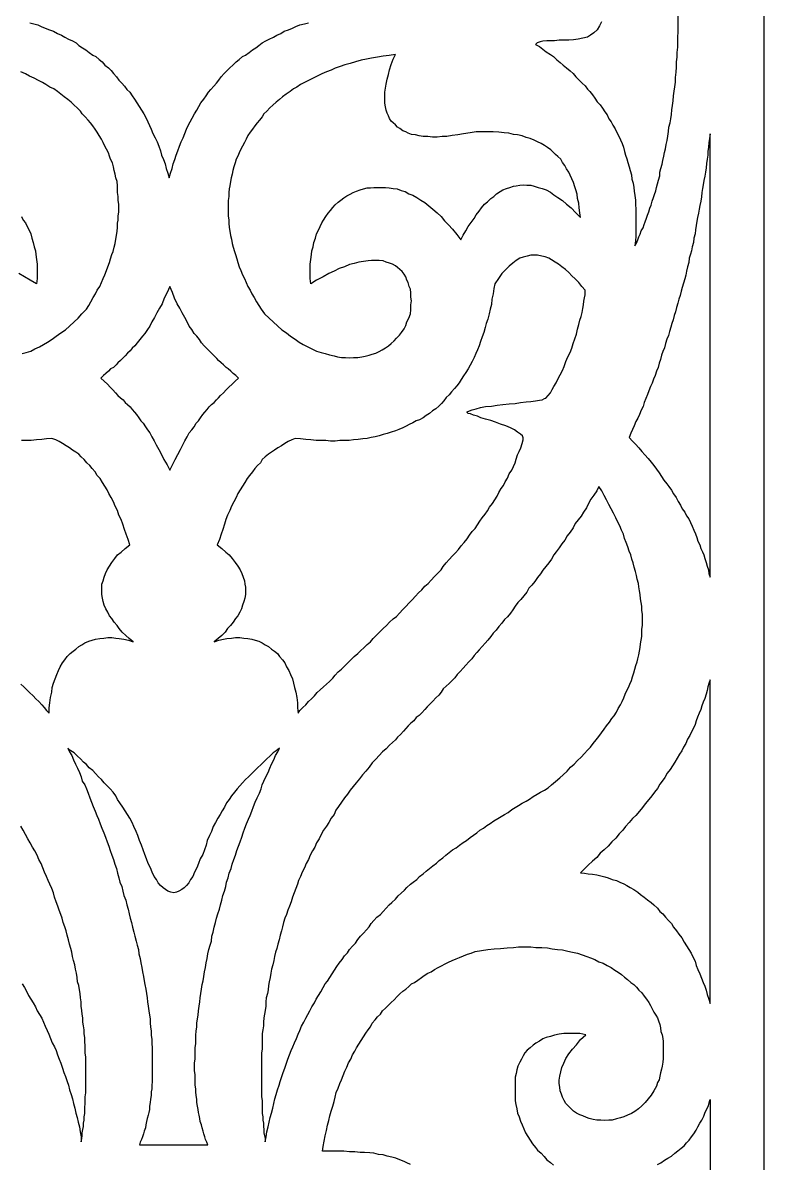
# Model space of a CAD drawing. Extents: x -535 to 535, y -535 to 535.
# Drawn here: x 371.5 to 440, y -106.5 to -1.2 of the extents above; entities that cross this region are included whole.
import ezdxf

# ---------------------------------------------------------------- set-up
doc = ezdxf.new("R2010")
doc.units = 0
doc.layers.add('LAYER_1', color=18, linetype='CONTINUOUS')
doc.layers.add('LAYER_2', color=150, linetype='CONTINUOUS')

msp = doc.modelspace()

# ---------------------------------------------------------------- linework, layer by layer
at = {"layer": 'LAYER_1'}
for points in [[(424.95, -1.05), (424.79, -1.44), (424.57, -1.79), (424.25, -2.08), (423.93, -2.28), (423.66, -2.47), (423.23, -2.57), (422.81, -2.67), (422.38, -2.72), (421.95, -2.77), (421.47, -2.77), (421.04, -2.77), (420.61, -2.82), (420.29, -2.82), (419.92, -2.82), (419.54, -2.86), (419.28, -2.91), (419.01, -3.01), (418.85, -3.16), (419.22, -3.35), (419.54, -3.6), (419.86, -3.84), (420.24, -4.09), (420.51, -4.28), (420.83, -4.58), (421.15, -4.82), (421.42, -5.07), (421.74, -5.31), (422.06, -5.6), (422.33, -5.85), (422.59, -6.14), (422.91, -6.44), (423.18, -6.73), (423.45, -6.98), (423.66, -7.27), (423.88, -7.51), (424.14, -7.81), (424.36, -8.1), (424.57, -8.44), (424.84, -8.74), (425.05, -9.03), (425.27, -9.37), (425.48, -9.67), (425.64, -10.01), (425.86, -10.3), (426.02, -10.6), (426.23, -10.94), (426.39, -11.28), (426.55, -11.62), (426.71, -11.97), (426.87, -12.31), (426.98, -12.65), (427.09, -13.04), (427.19, -13.39), (427.3, -13.73), (427.41, -14.07), (427.51, -14.46), (427.62, -14.81), (427.73, -15.2), (427.78, -15.59), (427.89, -15.98), (427.94, -16.37), (427.99, -16.71), (428.05, -17.11), (428.1, -17.55), (428.1, -17.94), (428.15, -18.38), (428.15, -20.87), (428.1, -21.31), (428.05, -21.76), (428.21, -21.51), (428.32, -21.22), (428.42, -20.92), (428.53, -20.68), (428.64, -20.38), (428.8, -20.09), (428.9, -19.8), (429.01, -19.55), (429.12, -19.21), (429.22, -18.92), (429.33, -18.62), (429.44, -18.28), (429.55, -17.99), (429.65, -17.64), (429.76, -17.3), (429.87, -17.01), (429.97, -16.67), (430.03, -16.37), (430.13, -16.03), (430.24, -15.69), (430.35, -15.3), (430.35, -14.95), (430.45, -14.61), (430.56, -14.22), (430.62, -13.88), (430.72, -13.48), (430.78, -13.14), (430.88, -12.8), (430.94, -12.41), (431.04, -12.02), (431.1, -11.62), (431.15, -11.18), (431.2, -10.79), (431.31, -10.4), (431.36, -10.01), (431.42, -9.62), (431.47, -9.18), (431.52, -8.79), (431.58, -8.35), (431.63, -7.9), (431.68, -7.46), (431.74, -7.07), (431.79, -6.63), (431.79, -6.19), (431.85, -5.7), (431.9, -5.26), (431.9, -4.77), (431.95, -4.33), (431.95, -3.89), (432.01, -3.4), (432.01, -2.47), (432.06, -1.98), (432.06, 1.98)], [(372.11, -1.15), (372.48, -1.25), (372.86, -1.35), (373.18, -1.49), (373.55, -1.64), (373.93, -1.79), (374.3, -1.93), (374.68, -2.13), (375.05, -2.28), (375.37, -2.47), (375.69, -2.67), (376.07, -2.81), (376.39, -3.01), (376.66, -3.25), (376.98, -3.45), (377.3, -3.65), (377.62, -3.89), (377.94, -4.14), (378.21, -4.28), (378.53, -4.53), (378.8, -4.77), (379.06, -5.07), (379.38, -5.31), (379.65, -5.55), (379.87, -5.85), (380.13, -6.14), (380.35, -6.44), (380.61, -6.73), (380.88, -7.02), (381.1, -7.32), (381.36, -7.56), (381.58, -7.9), (381.79, -8.2), (382, -8.54), (382.22, -8.88), (382.43, -9.23), (382.65, -9.57), (382.86, -9.96), (383.02, -10.3), (383.18, -10.64), (383.34, -10.99), (383.5, -11.38), (383.72, -11.77), (383.88, -12.16), (384.04, -12.55), (384.2, -12.99), (384.3, -13.39), (384.47, -13.78), (384.63, -14.17), (384.73, -14.61), (384.89, -15.05), (385, -15.49), (385.11, -15.05), (385.27, -14.61), (385.37, -14.17), (385.53, -13.78), (385.64, -13.39), (385.8, -12.99), (385.96, -12.55), (386.12, -12.16), (386.28, -11.77), (386.44, -11.38), (386.6, -10.99), (386.76, -10.64), (386.93, -10.3), (387.14, -9.96), (387.35, -9.57), (387.57, -9.23), (387.73, -8.88), (387.94, -8.54), (388.21, -8.2), (388.42, -7.9), (388.64, -7.56), (388.85, -7.32), (389.12, -7.02), (389.39, -6.73), (389.6, -6.44), (389.81, -6.14), (390.08, -5.85), (390.35, -5.55), (390.62, -5.31), (390.88, -5.07), (391.2, -4.77), (391.47, -4.53), (391.79, -4.28), (392.06, -4.14), (392.38, -3.89), (392.7, -3.65), (393.02, -3.45), (393.29, -3.25), (393.61, -3.01), (393.93, -2.81), (394.25, -2.67), (394.63, -2.47), (394.95, -2.28), (395.32, -2.13), (395.64, -1.93), (396.02, -1.79), (396.39, -1.64), (396.71, -1.49), (397.09, -1.35), (397.52, -1.25), (397.89, -1.15)], [(371.41, -31.72), (371.78, -31.63), (372.21, -31.48), (372.59, -31.28), (373.01, -31.09), (373.39, -30.89), (373.76, -30.65), (374.19, -30.4), (374.56, -30.11), (374.99, -29.81), (375.42, -29.52), (375.79, -29.18), (376.22, -28.79), (376.6, -28.44), (376.92, -28.05), (377.35, -27.61), (377.56, -27.27), (377.77, -26.93), (377.99, -26.54), (378.2, -26.19), (378.36, -25.85), (378.58, -25.51), (378.74, -25.16), (378.9, -24.77), (379.06, -24.43), (379.22, -24.04), (379.32, -23.7), (379.48, -23.31), (379.59, -22.96), (379.7, -22.57), (379.81, -22.28), (379.91, -21.89), (380.02, -21.54), (380.07, -21.15), (380.13, -20.81), (380.18, -20.42), (380.23, -20.07), (380.23, -19.68), (380.29, -19.39), (380.29, -19), (380.34, -18.66), (380.34, -17.92), (380.29, -17.58), (380.29, -17.19), (380.23, -16.84), (380.23, -16.21), (380.18, -15.82), (380.07, -15.47), (380.02, -15.13), (379.91, -14.79), (379.86, -14.45), (379.75, -14.1), (379.59, -13.76), (379.48, -13.47), (379.38, -13.17), (379.22, -12.83), (379.06, -12.54), (378.9, -12.2), (378.74, -11.9), (378.52, -11.56), (378.36, -11.27), (378.15, -10.97), (377.93, -10.68), (377.72, -10.38), (377.51, -10.14), (377.24, -9.85), (376.97, -9.55), (376.81, -9.31), (376.49, -9.01), (376.22, -8.77), (375.95, -8.48), (375.63, -8.23), (375.31, -7.99), (374.99, -7.74), (374.67, -7.5), (374.35, -7.25), (373.98, -7.11), (373.6, -6.86), (373.28, -6.67), (372.91, -6.47), (372.53, -6.27), (372.1, -6.08), (371.73, -5.88), (371.3, -5.69)], [(371.36, -19.05), (371.52, -19.39), (371.73, -19.63), (371.89, -19.98), (372.05, -20.32), (372.21, -20.66), (372.32, -21.05), (372.43, -21.45), (372.53, -21.84), (372.64, -22.23), (372.69, -22.57), (372.75, -23.01), (372.8, -23.45), (372.8, -24.77), (372.75, -25.26), (372.16, -24.92), (371.62, -24.63), (371.09, -24.33)], [(371.3, -62.26), (371.57, -62.51), (371.84, -62.8), (372.1, -63.05), (372.43, -63.34), (372.69, -63.63), (372.96, -63.88), (373.23, -64.17), (373.44, -64.42), (373.66, -64.71), (373.92, -64.95), (373.92, -64.46), (373.98, -63.98), (374.03, -63.49), (374.14, -63), (374.19, -62.56), (374.3, -62.16), (374.46, -61.77), (374.62, -61.38), (374.78, -60.99), (374.94, -60.65), (375.15, -60.3), (375.37, -60.01), (375.58, -59.72), (375.85, -59.42), (376.12, -59.23), (376.38, -59.03), (376.65, -58.79), (376.92, -58.64), (377.19, -58.44), (377.56, -58.3), (377.88, -58.2), (378.2, -58.1), (378.58, -58.05), (378.95, -58), (379.32, -57.96), (379.7, -57.96), (380.07, -58), (380.39, -58.05), (380.82, -58.1), (381.25, -58.2), (381.68, -58.35), (381.3, -58.05), (380.98, -57.76), (380.66, -57.47), (380.39, -57.12), (380.18, -56.83), (379.91, -56.54), (379.7, -56.19), (379.48, -55.95), (379.32, -55.61), (379.16, -55.31), (379, -54.97), (378.9, -54.63), (378.84, -54.33), (378.79, -53.99), (378.79, -53.01), (378.9, -52.72), (379, -52.38), (379.11, -52.03), (379.27, -51.69), (379.48, -51.35), (379.7, -51.01), (379.97, -50.66), (380.23, -50.32), (380.55, -50.08), (380.93, -49.73), (381.36, -49.39), (381.2, -48.9), (381.04, -48.41), (380.88, -47.97), (380.72, -47.48), (380.55, -47.04), (380.34, -46.65), (380.23, -46.21), (380.02, -45.82), (379.86, -45.43), (379.65, -45.03), (379.43, -44.64), (379.27, -44.3), (379.06, -43.96), (378.84, -43.62), (378.63, -43.27), (378.36, -42.98), (378.15, -42.64), (377.88, -42.34), (377.67, -42.05), (377.4, -41.8), (377.13, -41.51), (376.86, -41.27), (376.65, -41.02), (376.38, -40.83), (376.06, -40.63), (375.79, -40.43), (375.47, -40.24), (375.15, -40.04), (374.83, -39.85), (374.51, -39.7), (374.14, -39.55), (373.66, -39.6), (373.23, -39.65), (372.75, -39.7), (372.26, -39.75), (371.78, -39.75), (371.36, -39.75)], [(371.41, -89.96), (371.62, -90.31), (371.84, -90.7), (372, -91.04), (372.21, -91.38), (372.43, -91.72), (372.64, -92.07), (372.8, -92.46), (373.01, -92.8), (373.23, -93.14), (373.39, -93.49), (373.55, -93.88), (373.71, -94.27), (373.87, -94.61), (374.03, -95), (374.19, -95.4), (374.4, -95.79), (374.56, -96.13), (374.67, -96.52), (374.83, -96.91), (374.99, -97.3), (375.15, -97.74), (375.26, -98.14), (375.42, -98.53), (375.58, -98.97), (375.69, -99.31), (375.79, -99.75), (375.95, -100.19), (376.06, -100.58), (376.17, -101.02), (376.28, -101.46), (376.38, -101.9), (376.49, -102.3), (376.6, -102.74), (376.7, -103.18), (376.76, -103.62), (376.86, -104.11), (376.86, -104.55), (376.92, -104.25), (376.97, -104.01), (376.97, -103.72), (377.02, -103.42), (377.08, -103.13), (377.08, -102.83), (377.13, -102.54), (377.13, -102.25), (377.19, -101.95), (377.19, -101.37), (377.24, -101.02), (377.24, -100.39), (377.29, -100.04), (377.29, -96.72), (377.24, -96.33), (377.24, -95.69), (377.19, -95.3), (377.19, -94.95), (377.13, -94.56), (377.13, -94.22), (377.08, -93.83), (377.02, -93.49), (377.02, -93.09), (376.97, -92.75), (376.92, -92.41), (376.86, -92.02), (376.86, -91.63), (376.81, -91.24), (376.76, -90.84), (376.7, -90.5), (376.65, -90.11), (376.54, -89.77), (376.49, -89.38), (376.44, -88.98), (376.33, -88.59), (376.28, -88.2), (376.17, -87.81), (376.06, -87.42), (376.01, -87.03), (375.9, -86.68), (375.79, -86.29), (375.69, -85.9), (375.58, -85.46), (375.47, -85.07), (375.37, -84.68), (375.21, -84.29), (375.1, -83.89), (374.99, -83.55), (374.83, -83.16), (374.72, -82.77), (374.56, -82.38), (374.4, -81.94), (374.3, -81.54), (374.14, -81.15), (373.98, -80.76), (373.82, -80.42), (373.66, -80.03), (373.49, -79.64), (373.33, -79.24), (373.17, -78.85), (372.96, -78.46), (372.8, -78.07), (372.59, -77.68), (372.37, -77.34), (372.16, -76.94), (371.94, -76.55), (371.73, -76.16), (371.52, -75.77), (371.3, -75.38)], [(407.3, -106.65), (406.98, -106.5), (406.71, -106.36), (406.33, -106.21), (405.96, -106.06), (405.58, -105.97), (405.16, -105.87), (404.78, -105.77), (404.35, -105.72), (403.93, -105.62), (403.55, -105.57), (403.07, -105.53), (402.64, -105.53), (402.16, -105.48), (401.68, -105.48), (401.15, -105.43), (400.66, -105.43), (400.18, -105.43), (399.7, -105.43), (399.17, -105.43), (399.22, -104.99), (399.33, -104.5), (399.43, -104.01), (399.54, -103.52), (399.65, -103.03), (399.76, -102.59), (399.86, -102.15), (399.97, -101.71), (400.13, -101.27), (400.24, -100.83), (400.34, -100.44), (400.45, -100), (400.61, -99.6), (400.77, -99.16), (400.93, -98.82), (401.09, -98.43), (401.25, -98.04), (401.41, -97.65), (401.57, -97.25), (401.79, -96.91), (401.95, -96.52), (402.16, -96.18), (402.32, -95.88), (402.54, -95.54), (402.75, -95.2), (402.96, -94.86), (403.18, -94.51), (403.39, -94.22), (403.61, -93.93), (403.77, -93.58), (404.03, -93.29), (404.25, -93), (404.52, -92.75), (404.73, -92.46), (405, -92.21), (405.26, -91.92), (405.53, -91.68), (405.8, -91.43), (406.07, -91.14), (406.33, -90.89), (406.6, -90.65), (406.87, -90.45), (407.14, -90.21), (407.4, -89.96), (407.67, -89.82), (407.99, -89.62), (408.31, -89.38), (408.58, -89.18), (408.9, -88.98), (409.22, -88.84), (409.54, -88.64), (409.86, -88.45), (410.18, -88.3), (410.51, -88.1), (410.83, -87.96), (411.15, -87.81), (411.52, -87.66), (411.84, -87.52), (412.22, -87.37), (412.59, -87.22), (412.91, -87.12), (413.29, -86.98), (413.87, -86.88), (414.46, -86.78), (415.05, -86.73), (415.64, -86.68), (416.23, -86.63), (416.82, -86.59), (417.3, -86.54), (417.83, -86.54), (418.42, -86.54), (418.9, -86.59), (419.44, -86.59), (419.97, -86.63), (420.4, -86.73), (420.88, -86.78), (421.36, -86.83), (421.84, -86.93), (422.27, -87.03), (422.75, -87.12), (423.18, -87.27), (423.61, -87.42), (423.93, -87.56), (424.36, -87.71), (424.73, -87.91), (425.11, -88.05), (425.48, -88.25), (425.86, -88.45), (426.18, -88.69), (426.5, -88.89), (426.82, -89.08), (427.09, -89.33), (427.35, -89.57), (427.67, -89.82), (427.94, -90.01), (428.21, -90.26), (428.42, -90.55), (428.69, -90.79), (428.9, -91.09), (429.12, -91.38), (429.33, -91.68), (429.49, -91.97), (429.65, -92.26), (429.81, -92.56), (429.97, -92.85), (430.13, -93.09), (430.24, -93.39), (430.35, -93.73), (430.4, -94.02), (430.45, -94.37), (430.56, -94.66), (430.62, -95), (430.67, -95.3), (430.67, -96.86), (430.62, -97.21), (430.56, -97.55), (430.51, -97.84), (430.4, -98.18), (430.35, -98.48), (430.29, -98.82), (430.13, -99.07), (430.03, -99.41), (429.81, -99.85), (429.55, -100.24), (429.28, -100.58), (429.01, -100.93), (428.69, -101.22), (428.37, -101.51), (428.05, -101.76), (427.73, -101.95), (427.35, -102.1), (427.03, -102.25), (426.71, -102.34), (426.34, -102.44), (425.96, -102.54), (425.64, -102.54), (425.27, -102.59), (424.89, -102.54), (424.52, -102.54), (424.2, -102.49), (423.82, -102.39), (423.56, -102.3), (423.23, -102.15), (422.97, -102.05), (422.65, -101.9), (422.38, -101.71), (422.11, -101.46), (421.9, -101.27), (421.68, -101.02), (421.52, -100.73), (421.36, -100.44), (421.26, -100.14), (421.15, -99.85), (421.1, -99.51), (421.04, -99.16), (421.04, -98.87), (421.1, -98.48), (421.2, -98.09), (421.31, -97.7), (421.47, -97.3), (421.68, -96.86), (421.95, -96.42), (422.27, -95.98), (422.65, -95.59), (423.02, -95.1), (423.5, -94.66), (422.97, -94.56), (422.43, -94.56), (421.95, -94.56), (421.47, -94.56), (421.04, -94.61), (420.61, -94.71), (420.24, -94.81), (419.86, -94.91), (419.54, -95.05), (419.22, -95.25), (418.9, -95.44), (418.63, -95.64), (418.37, -95.88), (418.1, -96.08), (417.89, -96.33), (417.73, -96.62), (417.57, -96.91), (417.4, -97.21), (417.24, -97.55), (417.14, -97.89), (417.08, -98.23), (416.98, -98.58), (416.98, -100.78), (417.03, -101.12), (417.14, -101.51), (417.19, -101.9), (417.35, -102.25), (417.46, -102.64), (417.62, -102.98), (417.78, -103.37), (417.94, -103.72), (418.15, -104.06), (418.37, -104.4), (418.58, -104.74), (418.85, -105.09), (419.06, -105.33), (419.38, -105.62), (419.65, -105.92), (419.92, -106.21), (420.24, -106.46), (420.51, -106.7)], [(430.13, -106.65), (430.45, -106.5), (430.78, -106.26), (431.1, -106.06), (431.42, -105.87), (431.74, -105.62), (432.01, -105.38), (432.33, -105.13), (432.59, -104.94), (432.81, -104.65), (433.08, -104.4), (433.29, -104.11), (433.5, -103.81), (433.72, -103.47), (433.88, -103.18), (434.04, -102.83), (434.25, -102.54), (434.41, -102.2), (434.52, -101.9), (434.68, -101.56), (434.84, -101.22), (434.95, -100.83), (435, -100.66), (435, -115.12)]]:
    msp.add_lwpolyline(points, dxfattribs=at)
for points in [[(422.97, -18.7), (422.91, -18.26), (422.86, -17.82), (422.75, -17.38), (422.7, -16.99), (422.59, -16.6), (422.49, -16.31), (422.38, -15.92), (422.22, -15.57), (422.06, -15.23), (421.95, -14.94), (421.74, -14.64), (421.58, -14.35), (421.36, -14.06), (421.2, -13.76), (420.93, -13.52), (420.72, -13.32), (420.45, -13.08), (420.29, -12.88), (419.97, -12.68), (419.7, -12.49), (419.38, -12.29), (419.06, -12.15), (418.74, -12), (418.37, -11.85), (417.99, -11.76), (417.62, -11.61), (417.19, -11.51), (416.82, -11.46), (416.39, -11.36), (415.96, -11.31), (415.48, -11.27), (414.94, -11.22), (414.41, -11.22), (413.87, -11.22), (413.39, -11.22), (412.81, -11.31), (412.22, -11.41), (411.68, -11.51), (411.15, -11.56), (410.67, -11.66), (410.24, -11.66), (409.76, -11.71), (409.33, -11.71), (408.9, -11.66), (408.47, -11.66), (408.1, -11.61), (407.78, -11.51), (407.4, -11.46), (407.08, -11.36), (406.87, -11.22), (406.6, -11.12), (406.33, -10.92), (406.12, -10.78), (405.91, -10.58), (405.69, -10.38), (405.53, -10.24), (405.37, -9.99), (405.26, -9.75), (405.16, -9.5), (405.05, -9.21), (405, -8.92), (404.94, -8.57), (404.94, -7.55), (405, -7.2), (405.05, -6.81), (405.16, -6.37), (405.26, -5.93), (405.37, -5.49), (405.53, -5), (405.69, -4.51), (405.91, -4.07), (405.32, -4.17), (404.78, -4.22), (404.25, -4.32), (403.71, -4.41), (403.23, -4.51), (402.75, -4.61), (402.22, -4.76), (401.73, -4.9), (401.25, -5.05), (400.82, -5.2), (400.34, -5.34), (399.97, -5.54), (399.54, -5.69), (399.11, -5.88), (398.69, -6.08), (398.31, -6.27), (397.88, -6.47), (397.51, -6.67), (397.13, -6.86), (396.81, -7.11), (396.49, -7.25), (396.17, -7.5), (395.8, -7.74), (395.48, -7.99), (395.21, -8.23), (394.89, -8.48), (394.57, -8.77), (394.3, -9.01), (394.03, -9.31), (393.76, -9.55), (393.6, -9.85), (393.34, -10.14), (393.12, -10.38), (392.91, -10.68), (392.7, -10.97), (392.48, -11.27), (392.27, -11.56), (392.11, -11.9), (391.95, -12.2), (391.79, -12.54), (391.63, -12.83), (391.47, -13.17), (391.36, -13.47), (391.2, -13.76), (391.09, -14.1), (390.98, -14.45), (390.88, -14.79), (390.82, -15.13), (390.72, -15.47), (390.66, -15.82), (390.61, -16.21), (390.56, -16.5), (390.5, -16.84), (390.5, -17.19), (390.45, -17.58), (390.45, -19), (390.5, -19.39), (390.5, -19.68), (390.56, -20.07), (390.61, -20.42), (390.66, -20.81), (390.77, -21.15), (390.82, -21.54), (390.93, -21.89), (391.04, -22.28), (391.14, -22.57), (391.25, -22.96), (391.36, -23.31), (391.47, -23.7), (391.63, -24.04), (391.79, -24.43), (391.95, -24.77), (392.11, -25.16), (392.27, -25.51), (392.48, -25.85), (392.64, -26.19), (392.86, -26.54), (393.07, -26.93), (393.28, -27.27), (393.5, -27.61), (393.82, -28.05), (394.25, -28.44), (394.62, -28.79), (395.05, -29.18), (395.42, -29.52), (395.85, -29.81), (396.23, -30.11), (396.65, -30.4), (397.03, -30.65), (397.4, -30.89), (397.83, -31.09), (398.2, -31.28), (398.63, -31.48), (399.06, -31.63), (399.43, -31.72), (399.81, -31.82), (400.24, -31.92), (400.56, -32.02), (400.93, -32.07), (401.31, -32.07), (401.68, -32.11), (402.05, -32.07), (402.43, -32.07), (402.8, -32.02), (403.12, -31.97), (403.5, -31.87), (403.77, -31.77), (404.09, -31.67), (404.41, -31.53), (404.68, -31.38), (405, -31.18), (405.26, -30.99), (405.53, -30.79), (405.8, -30.55), (406.01, -30.3), (406.28, -30.01), (406.49, -29.77), (406.71, -29.42), (406.87, -29.13), (406.98, -28.79), (407.14, -28.44), (407.3, -28.05), (407.35, -27.66), (407.35, -27.22), (407.4, -26.83), (407.35, -26.49), (407.35, -26.09), (407.3, -25.75), (407.19, -25.51), (407.08, -25.16), (406.98, -24.92), (406.87, -24.63), (406.71, -24.38), (406.55, -24.14), (406.33, -23.94), (406.12, -23.75), (405.91, -23.6), (405.64, -23.45), (405.37, -23.35), (405.05, -23.26), (404.78, -23.16), (404.41, -23.11), (404.09, -23.11), (403.71, -23.11), (403.39, -23.16), (402.96, -23.21), (402.54, -23.26), (402.11, -23.4), (401.68, -23.5), (401.2, -23.7), (400.72, -23.84), (400.24, -24.09), (399.76, -24.33), (399.22, -24.63), (398.63, -24.92), (398.1, -25.26), (398.04, -24.77), (398.04, -23.45), (398.1, -23.01), (398.15, -22.57), (398.2, -22.23), (398.31, -21.84), (398.36, -21.45), (398.53, -21.05), (398.63, -20.66), (398.79, -20.32), (398.95, -19.98), (399.11, -19.63), (399.27, -19.39), (399.49, -19.05), (399.7, -18.75), (399.92, -18.51), (400.13, -18.22), (400.34, -17.97), (400.61, -17.73), (400.88, -17.53), (401.15, -17.33), (401.41, -17.14), (401.73, -16.99), (402, -16.84), (402.32, -16.7), (402.64, -16.6), (402.96, -16.5), (403.29, -16.4), (403.61, -16.4), (403.93, -16.36), (404.25, -16.36), (404.62, -16.36), (405, -16.36), (405.32, -16.4), (405.69, -16.45), (406.07, -16.5), (406.44, -16.65), (406.81, -16.75), (407.14, -16.94), (407.51, -17.09), (407.88, -17.29), (408.26, -17.53), (408.63, -17.77), (409.01, -18.07), (409.38, -18.36), (409.76, -18.7), (410.13, -19.05), (410.45, -19.44), (410.83, -19.83), (411.2, -20.22), (411.58, -20.71), (411.95, -21.2), (412.16, -20.76), (412.43, -20.37), (412.64, -19.98), (412.91, -19.59), (413.18, -19.24), (413.39, -18.9), (413.66, -18.56), (413.87, -18.26), (414.14, -17.92), (414.41, -17.68), (414.73, -17.38), (415, -17.19), (415.27, -16.94), (415.59, -16.75), (415.85, -16.6), (416.17, -16.45), (416.5, -16.36), (416.82, -16.26), (417.08, -16.21), (417.4, -16.16), (417.73, -16.11), (418.05, -16.16), (418.42, -16.16), (418.74, -16.26), (419.12, -16.36), (419.49, -16.45), (419.86, -16.6), (420.24, -16.8), (420.56, -17.04), (420.93, -17.29), (421.36, -17.58), (421.74, -17.92), (422.16, -18.26), (422.59, -18.7), (423.02, -19.15)], [(434.95, -11.85), (434.89, -12.24), (434.84, -12.64), (434.79, -13.03), (434.79, -13.37), (434.73, -13.76), (434.68, -14.15), (434.63, -14.54), (434.57, -14.94), (434.52, -15.33), (434.41, -15.72), (434.36, -16.11), (434.31, -16.45), (434.25, -16.84), (434.2, -17.24), (434.15, -17.63), (434.04, -18.02), (433.98, -18.36), (433.93, -18.75), (433.82, -19.15), (433.77, -19.49), (433.72, -19.88), (433.66, -20.27), (433.61, -20.66), (433.5, -21.05), (433.45, -21.45), (433.34, -21.84), (433.29, -22.23), (433.18, -22.52), (433.08, -22.91), (433.02, -23.31), (432.91, -23.7), (432.81, -24.09), (432.75, -24.48), (432.65, -24.82), (432.54, -25.21), (432.43, -25.61), (432.33, -25.95), (432.22, -26.34), (432.11, -26.68), (432.01, -27.07), (431.9, -27.47), (431.79, -27.86), (431.68, -28.2), (431.58, -28.59), (431.47, -28.93), (431.36, -29.28), (431.26, -29.67), (431.15, -30.06), (430.99, -30.4), (430.88, -30.79), (430.78, -31.18), (430.62, -31.53), (430.51, -31.87), (430.4, -32.26), (430.29, -32.6), (430.19, -33), (430.03, -33.34), (429.92, -33.73), (429.76, -34.07), (429.65, -34.46), (429.49, -34.76), (429.33, -35.15), (429.22, -35.49), (429.06, -35.88), (428.9, -36.23), (428.8, -36.62), (428.64, -36.96), (428.48, -37.35), (428.32, -37.69), (428.15, -37.99), (427.99, -38.38), (427.83, -38.72), (427.67, -39.06), (427.51, -39.46), (427.83, -39.8), (428.1, -40.09), (428.42, -40.43), (428.69, -40.78), (428.96, -41.07), (429.28, -41.41), (429.55, -41.76), (429.81, -42.05), (430.03, -42.39), (430.29, -42.73), (430.51, -43.08), (430.72, -43.42), (430.99, -43.76), (431.2, -44.01), (431.42, -44.35), (431.63, -44.69), (431.85, -45.03), (432.06, -45.38), (432.27, -45.72), (432.43, -46.06), (432.65, -46.36), (432.81, -46.7), (433.02, -46.99), (433.18, -47.34), (433.34, -47.68), (433.5, -48.02), (433.66, -48.36), (433.77, -48.71), (433.88, -49.05), (434.04, -49.39), (434.15, -49.73), (434.31, -50.03), (434.41, -50.32), (434.52, -50.66), (434.63, -51.01), (434.73, -51.35), (434.84, -51.69), (434.89, -52.03), (435, -52.38), (435, -11.41)], [(423.13, -25.51), (422.86, -25.16), (422.54, -24.82), (422.22, -24.53), (421.95, -24.23), (421.63, -23.94), (421.31, -23.7), (420.99, -23.45), (420.67, -23.26), (420.35, -23.06), (420.08, -22.91), (419.76, -22.77), (419.44, -22.72), (419.06, -22.62), (418.74, -22.62), (418.42, -22.62), (418.1, -22.72), (417.73, -22.82), (417.4, -22.91), (417.08, -23.11), (416.76, -23.35), (416.44, -23.65), (416.12, -23.94), (415.75, -24.33), (415.43, -24.77), (415.1, -25.26), (415, -25.7), (414.94, -26.19), (414.84, -26.68), (414.78, -27.17), (414.68, -27.61), (414.57, -28.05), (414.46, -28.54), (414.3, -28.93), (414.2, -29.32), (414.09, -29.77), (413.93, -30.16), (413.77, -30.6), (413.66, -30.99), (413.5, -31.38), (413.34, -31.72), (413.18, -32.07), (413.02, -32.46), (412.81, -32.8), (412.64, -33.14), (412.43, -33.48), (412.22, -33.78), (412, -34.12), (411.79, -34.41), (411.58, -34.71), (411.36, -34.95), (411.09, -35.25), (410.88, -35.54), (410.61, -35.79), (410.4, -36.08), (410.18, -36.32), (409.92, -36.57), (409.65, -36.81), (409.33, -37.01), (409.06, -37.25), (408.74, -37.45), (408.47, -37.64), (408.15, -37.84), (407.83, -37.94), (407.51, -38.13), (407.19, -38.28), (406.92, -38.43), (406.6, -38.57), (406.23, -38.72), (405.91, -38.87), (405.53, -38.97), (405.16, -39.11), (404.78, -39.21), (404.41, -39.31), (404.03, -39.41), (403.66, -39.46), (403.29, -39.55), (402.91, -39.6), (402.48, -39.65), (402.05, -39.7), (401.63, -39.75), (401.2, -39.75), (400.77, -39.75), (400.34, -39.8), (399.92, -39.8), (399.49, -39.75), (399.01, -39.75), (398.58, -39.75), (398.1, -39.7), (397.62, -39.65), (397.13, -39.6), (396.65, -39.55), (396.33, -39.7), (396.01, -39.85), (395.69, -40.04), (395.37, -40.24), (395.05, -40.43), (394.73, -40.63), (394.46, -40.83), (394.19, -41.02), (393.87, -41.27), (393.6, -41.51), (393.44, -41.8), (393.18, -42.05), (392.91, -42.34), (392.7, -42.64), (392.43, -42.98), (392.21, -43.27), (392, -43.62), (391.79, -43.96), (391.57, -44.3), (391.36, -44.64), (391.2, -45.03), (390.98, -45.43), (390.77, -45.82), (390.61, -46.21), (390.4, -46.65), (390.24, -47.04), (390.13, -47.48), (389.97, -47.97), (389.81, -48.41), (389.65, -48.9), (389.43, -49.39), (389.86, -49.73), (390.24, -50.08), (390.56, -50.32), (390.82, -50.66), (391.09, -51.01), (391.36, -51.35), (391.57, -51.69), (391.73, -52.03), (391.84, -52.38), (391.95, -52.72), (392, -53.01), (392.05, -53.31), (392.05, -53.99), (392, -54.33), (391.89, -54.63), (391.79, -54.97), (391.68, -55.31), (391.52, -55.61), (391.36, -55.95), (391.14, -56.19), (390.93, -56.54), (390.66, -56.83), (390.4, -57.12), (390.18, -57.47), (389.86, -57.76), (389.54, -58.05), (389.17, -58.35), (389.59, -58.2), (390.02, -58.1), (390.34, -58.05), (390.77, -58), (391.14, -57.96), (391.52, -57.96), (391.89, -58), (392.27, -58.05), (392.64, -58.1), (392.96, -58.2), (393.28, -58.3), (393.6, -58.44), (393.87, -58.64), (394.19, -58.79), (394.46, -59.03), (394.73, -59.23), (395, -59.42), (395.21, -59.72), (395.48, -60.01), (395.69, -60.3), (395.85, -60.65), (396.06, -60.99), (396.23, -61.38), (396.39, -61.77), (396.49, -62.16), (396.6, -62.56), (396.71, -63), (396.81, -63.49), (396.87, -63.98), (396.87, -64.46), (396.92, -64.95), (397.08, -64.71), (397.35, -64.42), (397.62, -64.17), (397.88, -63.88), (398.15, -63.63), (398.42, -63.34), (398.69, -63.05), (398.95, -62.8), (399.27, -62.51), (399.54, -62.26), (399.81, -62.02), (400.13, -61.72), (400.34, -61.43), (400.61, -61.14), (400.93, -60.89), (401.2, -60.6), (401.52, -60.3), (401.79, -60.01), (402.11, -59.72), (402.43, -59.42), (402.7, -59.18), (403.02, -58.89), (403.29, -58.59), (403.61, -58.35), (403.87, -58.05), (404.19, -57.71), (404.46, -57.42), (404.78, -57.12), (405.1, -56.83), (405.37, -56.54), (405.69, -56.24), (406.01, -56), (406.28, -55.7), (406.6, -55.36), (406.92, -55.07), (407.14, -54.77), (407.46, -54.48), (407.78, -54.14), (408.05, -53.84), (408.37, -53.55), (408.63, -53.21), (408.95, -52.96), (409.22, -52.67), (409.54, -52.33), (409.81, -52.03), (410.13, -51.69), (410.34, -51.4), (410.61, -51.05), (410.88, -50.76), (411.2, -50.42), (411.47, -50.12), (411.74, -49.83), (412, -49.49), (412.27, -49.19), (412.54, -48.85), (412.75, -48.51), (413.02, -48.17), (413.29, -47.87), (413.5, -47.53), (413.71, -47.19), (413.93, -46.89), (414.2, -46.55), (414.41, -46.26), (414.62, -45.92), (414.89, -45.57), (415.1, -45.23), (415.32, -44.89), (415.48, -44.55), (415.69, -44.2), (415.91, -43.91), (416.07, -43.57), (416.28, -43.22), (416.44, -42.83), (416.66, -42.49), (416.82, -42.15), (416.98, -41.8), (417.08, -41.46), (417.19, -41.07), (417.35, -40.78), (417.51, -40.43), (417.62, -40.04), (417.73, -39.7), (417.73, -39.5), (417.67, -39.31), (417.46, -39.16), (417.19, -38.97), (416.92, -38.77), (416.55, -38.57), (416.12, -38.38), (415.64, -38.23), (415.16, -38.04), (414.73, -37.89), (414.25, -37.79), (413.82, -37.64), (413.5, -37.5), (413.13, -37.4), (412.86, -37.3), (412.64, -37.25), (412.54, -37.16), (412.54, -37.11), (412.75, -37.01), (413.02, -36.91), (413.39, -36.81), (413.77, -36.71), (414.25, -36.62), (414.78, -36.57), (415.32, -36.47), (415.85, -36.42), (416.44, -36.37), (416.98, -36.32), (417.46, -36.23), (417.99, -36.18), (418.42, -36.13), (418.85, -36.08), (419.22, -36.03), (419.49, -35.98), (419.7, -35.88), (419.81, -35.83), (420.03, -35.59), (420.24, -35.34), (420.4, -35.05), (420.56, -34.76), (420.77, -34.41), (420.93, -34.07), (421.15, -33.68), (421.36, -33.29), (421.52, -32.9), (421.68, -32.46), (421.84, -32.02), (422.06, -31.63), (422.22, -31.23), (422.33, -30.79), (422.49, -30.35), (422.65, -29.91), (422.75, -29.47), (422.86, -29.03), (422.97, -28.64), (423.07, -28.3), (423.18, -27.91), (423.23, -27.56), (423.29, -27.22), (423.34, -26.88), (423.39, -26.58), (423.45, -26.29), (423.45, -25.85)], [(391.16, -33.75), (390.91, -33.56), (390.71, -33.33), (390.46, -33.14), (390.26, -33), (390.01, -32.77), (389.81, -32.58), (389.56, -32.35), (389.41, -32.16), (389.16, -31.93), (388.91, -31.69), (388.71, -31.46), (388.45, -31.22), (388.25, -30.99), (388, -30.71), (387.8, -30.43), (387.55, -30.1), (387.3, -29.87), (387.1, -29.49), (386.85, -29.17), (386.65, -28.79), (386.45, -28.37), (386.2, -27.95), (386, -27.53), (385.75, -27.11), (385.5, -26.59), (385.3, -26.08), (385.05, -25.52), (384.8, -26.08), (384.55, -26.59), (384.35, -27.11), (384.1, -27.53), (383.85, -27.95), (383.65, -28.37), (383.4, -28.79), (383.2, -29.17), (383, -29.49), (382.75, -29.87), (382.55, -30.1), (382.29, -30.43), (382.04, -30.71), (381.84, -30.99), (381.59, -31.22), (381.39, -31.46), (381.14, -31.69), (380.94, -31.93), (380.69, -32.16), (380.49, -32.35), (380.24, -32.58), (380.09, -32.77), (379.84, -33), (379.59, -33.14), (379.39, -33.33), (379.14, -33.56), (378.94, -33.75), (378.69, -33.99), (378.99, -34.27), (379.29, -34.55), (379.54, -34.83), (379.79, -35.06), (380.04, -35.34), (380.24, -35.58), (380.49, -35.81), (380.74, -36), (380.94, -36.23), (381.14, -36.42), (381.39, -36.65), (381.59, -36.89), (381.79, -37.12), (381.99, -37.35), (382.19, -37.64), (382.39, -37.92), (382.6, -38.15), (382.8, -38.48), (383, -38.76), (383.2, -39.04), (383.4, -39.41), (383.6, -39.79), (383.8, -40.16), (384.05, -40.58), (384.3, -41.05), (384.5, -41.52), (384.8, -41.99), (385.05, -42.5), (385.3, -41.99), (385.55, -41.52), (385.8, -41.05), (386.05, -40.58), (386.25, -40.16), (386.45, -39.79), (386.65, -39.41), (386.85, -39.04), (387.1, -38.76), (387.3, -38.48), (387.5, -38.15), (387.7, -37.92), (387.9, -37.64), (388.1, -37.35), (388.3, -37.12), (388.5, -36.89), (388.71, -36.65), (388.91, -36.42), (389.16, -36.23), (389.36, -36), (389.56, -35.81), (389.76, -35.58), (390.01, -35.34), (390.26, -35.06), (390.51, -34.83), (390.81, -34.55), (391.11, -34.27), (391.41, -33.99)], [(428.69, -55.46), (428.69, -55.07), (428.64, -54.73), (428.58, -54.38), (428.53, -53.99), (428.48, -53.65), (428.42, -53.26), (428.37, -52.96), (428.26, -52.57), (428.21, -52.23), (428.1, -51.84), (427.99, -51.45), (427.89, -51.05), (427.78, -50.71), (427.67, -50.32), (427.51, -49.98), (427.41, -49.59), (427.25, -49.19), (427.09, -48.8), (426.98, -48.41), (426.82, -48.02), (426.66, -47.63), (426.44, -47.24), (426.28, -46.89), (426.07, -46.45), (425.86, -46.06), (425.64, -45.67), (425.43, -45.23), (425.21, -44.84), (425, -44.4), (424.73, -44.01), (424.52, -44.4), (424.25, -44.79), (423.98, -45.18), (423.77, -45.57), (423.56, -45.96), (423.29, -46.36), (423.07, -46.75), (422.81, -47.09), (422.54, -47.43), (422.33, -47.82), (422.06, -48.22), (421.79, -48.56), (421.58, -48.95), (421.31, -49.29), (421.04, -49.68), (420.77, -50.03), (420.56, -50.32), (420.35, -50.71), (420.08, -51.05), (419.81, -51.4), (419.54, -51.74), (419.33, -52.08), (419.06, -52.42), (418.8, -52.77), (418.53, -53.11), (418.26, -53.4), (418.05, -53.75), (417.78, -54.09), (417.51, -54.43), (417.24, -54.73), (416.98, -55.07), (416.76, -55.41), (416.55, -55.7), (416.28, -56.05), (416.01, -56.29), (415.75, -56.63), (415.48, -56.93), (415.21, -57.27), (414.94, -57.56), (414.73, -57.86), (414.46, -58.2), (414.2, -58.49), (413.93, -58.79), (413.66, -59.08), (413.45, -59.33), (413.18, -59.62), (412.97, -59.91), (412.7, -60.21), (412.43, -60.5), (412.16, -60.79), (411.9, -61.09), (411.63, -61.38), (411.41, -61.67), (411.15, -61.92), (410.88, -62.21), (410.61, -62.46), (410.34, -62.7), (410.13, -63), (409.92, -63.29), (409.65, -63.53), (409.38, -63.83), (409.11, -64.07), (408.85, -64.37), (408.63, -64.61), (408.37, -64.9), (408.1, -65.15), (407.83, -65.35), (407.62, -65.64), (407.35, -65.88), (407.08, -66.13), (406.87, -66.37), (406.65, -66.62), (406.39, -66.91), (406.12, -67.16), (405.91, -67.4), (405.64, -67.65), (405.37, -67.89), (405.05, -68.23), (404.73, -68.53), (404.41, -68.87), (404.09, -69.21), (403.77, -69.55), (403.5, -69.95), (403.18, -70.29), (402.86, -70.63), (402.59, -71.02), (402.27, -71.37), (402, -71.71), (401.73, -72.05), (401.47, -72.44), (401.2, -72.78), (400.93, -73.18), (400.66, -73.57), (400.4, -73.91), (400.24, -74.3), (399.97, -74.64), (399.76, -75.04), (399.54, -75.38), (399.27, -75.77), (399.06, -76.16), (398.85, -76.55), (398.63, -76.94), (398.47, -77.34), (398.26, -77.68), (398.04, -78.07), (397.88, -78.46), (397.67, -78.85), (397.51, -79.24), (397.29, -79.64), (397.13, -80.03), (396.97, -80.42), (396.87, -80.76), (396.71, -81.15), (396.55, -81.54), (396.39, -81.94), (396.28, -82.38), (396.12, -82.77), (395.96, -83.16), (395.85, -83.55), (395.69, -83.89), (395.58, -84.29), (395.48, -84.68), (395.37, -85.07), (395.26, -85.46), (395.16, -85.9), (395.05, -86.29), (394.94, -86.68), (394.83, -87.03), (394.73, -87.42), (394.67, -87.81), (394.57, -88.2), (394.46, -88.59), (394.41, -88.98), (394.35, -89.38), (394.25, -89.77), (394.19, -90.11), (394.14, -90.5), (394.09, -90.84), (393.98, -91.24), (393.93, -91.63), (393.93, -92.02), (393.87, -92.41), (393.82, -92.75), (393.76, -93.09), (393.71, -93.49), (393.71, -93.83), (393.66, -94.22), (393.6, -94.56), (393.6, -95.98), (393.55, -96.33), (393.55, -100.39), (393.6, -100.73), (393.6, -101.95), (393.66, -102.25), (393.66, -102.54), (393.71, -102.83), (393.71, -103.13), (393.76, -103.42), (393.76, -103.72), (393.82, -104.01), (393.87, -104.25), (393.87, -104.55), (393.98, -104.11), (394.03, -103.62), (394.14, -103.18), (394.25, -102.74), (394.35, -102.3), (394.46, -101.9), (394.57, -101.46), (394.67, -101.02), (394.78, -100.58), (394.89, -100.19), (395, -99.75), (395.16, -99.31), (395.26, -98.97), (395.42, -98.53), (395.53, -98.14), (395.69, -97.74), (395.85, -97.3), (395.96, -96.91), (396.12, -96.52), (396.28, -96.13), (396.44, -95.79), (396.6, -95.4), (396.76, -95), (396.92, -94.61), (397.08, -94.27), (397.24, -93.88), (397.46, -93.49), (397.62, -93.14), (397.83, -92.8), (397.99, -92.46), (398.2, -92.07), (398.42, -91.72), (398.58, -91.38), (398.79, -91.04), (399.01, -90.7), (399.22, -90.31), (399.43, -89.96), (399.65, -89.72), (399.86, -89.38), (400.08, -89.03), (400.29, -88.69), (400.5, -88.35), (400.72, -88.05), (400.99, -87.71), (401.2, -87.37), (401.47, -87.08), (401.68, -86.78), (401.95, -86.49), (402.22, -86.19), (402.43, -85.85), (402.7, -85.56), (402.96, -85.26), (403.23, -84.97), (403.5, -84.68), (403.66, -84.38), (403.93, -84.09), (404.19, -83.8), (404.52, -83.55), (404.78, -83.26), (405.05, -82.96), (405.32, -82.67), (405.58, -82.43), (405.91, -82.13), (406.17, -81.84), (406.44, -81.59), (406.76, -81.3), (406.98, -81.06), (407.3, -80.76), (407.56, -80.57), (407.88, -80.32), (408.15, -80.03), (408.47, -79.78), (408.74, -79.54), (409.06, -79.29), (409.38, -79.05), (409.7, -78.8), (409.97, -78.56), (410.29, -78.31), (410.56, -78.07), (410.88, -77.83), (411.2, -77.58), (411.52, -77.38), (411.84, -77.14), (412.16, -76.9), (412.48, -76.7), (412.81, -76.45), (413.13, -76.21), (413.45, -76.01), (413.71, -75.77), (414.04, -75.57), (414.36, -75.33), (414.68, -75.13), (415, -74.89), (415.37, -74.69), (415.69, -74.5), (416.01, -74.3), (416.34, -74.11), (416.66, -73.86), (416.98, -73.67), (417.3, -73.47), (417.62, -73.27), (417.99, -73.08), (418.31, -72.88), (418.63, -72.64), (419.01, -72.44), (419.33, -72.25), (419.7, -72.05), (420.03, -71.85), (420.35, -71.56), (420.72, -71.27), (421.1, -70.92), (421.42, -70.63), (421.79, -70.29), (422.11, -69.95), (422.43, -69.65), (422.75, -69.31), (423.07, -69.02), (423.39, -68.67), (423.66, -68.38), (423.93, -68.09), (424.2, -67.74), (424.46, -67.4), (424.73, -67.11), (424.95, -66.76), (425.21, -66.42), (425.43, -66.13), (425.69, -65.79), (425.91, -65.44), (426.12, -65.2), (426.34, -64.86), (426.5, -64.51), (426.71, -64.17), (426.87, -63.88), (427.03, -63.53), (427.14, -63.19), (427.3, -62.85), (427.46, -62.56), (427.57, -62.26), (427.73, -61.92), (427.83, -61.58), (427.94, -61.23), (428.05, -60.89), (428.15, -60.55), (428.26, -60.21), (428.32, -59.91), (428.42, -59.57), (428.48, -59.23), (428.53, -58.89), (428.58, -58.54), (428.64, -58.2), (428.69, -57.86), (428.69, -57.17), (428.74, -56.83), (428.74, -55.8)], [(434.89, -62.21), (434.79, -62.51), (434.73, -62.85), (434.63, -63.19), (434.52, -63.58), (434.36, -63.93), (434.25, -64.27), (434.15, -64.61), (433.98, -64.95), (433.82, -65.3), (433.72, -65.64), (433.61, -65.98), (433.45, -66.32), (433.29, -66.67), (433.13, -67.01), (432.91, -67.35), (432.75, -67.74), (432.54, -68.09), (432.38, -68.43), (432.17, -68.72), (431.95, -69.11), (431.74, -69.46), (431.52, -69.8), (431.31, -70.14), (431.04, -70.48), (430.83, -70.88), (430.56, -71.22), (430.35, -71.51), (430.13, -71.9), (429.87, -72.25), (429.6, -72.59), (429.33, -72.93), (429.01, -73.32), (428.74, -73.67), (428.48, -74.01), (428.15, -74.4), (427.83, -74.69), (427.51, -75.04), (427.19, -75.43), (426.92, -75.77), (426.6, -76.11), (426.28, -76.5), (425.91, -76.85), (425.59, -77.24), (425.21, -77.58), (424.84, -77.87), (424.52, -78.27), (424.14, -78.61), (423.72, -79), (423.39, -79.34), (423.02, -79.69), (423.39, -79.73), (423.72, -79.78), (424.14, -79.83), (424.52, -79.88), (424.89, -79.98), (425.27, -80.08), (425.59, -80.17), (425.96, -80.32), (426.34, -80.42), (426.66, -80.57), (427.03, -80.71), (427.3, -80.86), (427.62, -81.06), (427.94, -81.25), (428.32, -81.5), (428.58, -81.69), (428.9, -81.94), (429.22, -82.18), (429.55, -82.43), (429.81, -82.67), (430.13, -82.96), (430.35, -83.26), (430.62, -83.5), (430.88, -83.8), (431.15, -84.09), (431.42, -84.38), (431.63, -84.73), (431.9, -85.07), (432.11, -85.36), (432.38, -85.7), (432.59, -86.1), (432.81, -86.44), (433.02, -86.78), (433.24, -87.12), (433.4, -87.47), (433.61, -87.86), (433.72, -88.25), (433.88, -88.64), (434.04, -89.03), (434.2, -89.42), (434.36, -89.82), (434.52, -90.16), (434.63, -90.55), (434.73, -90.94), (434.89, -91.38), (435, -91.77), (435, -61.87)], [(394.89, -68.43), (394.62, -68.62), (394.3, -68.92), (394.03, -69.16), (393.71, -69.46), (393.5, -69.7), (393.18, -69.99), (392.91, -70.24), (392.64, -70.53), (392.32, -70.83), (392.05, -71.07), (391.79, -71.37), (391.52, -71.66), (391.3, -71.95), (391.04, -72.25), (390.77, -72.59), (390.56, -72.93), (390.29, -73.22), (390.13, -73.62), (389.91, -73.96), (389.7, -74.3), (389.49, -74.64), (389.27, -75.04), (389.06, -75.43), (388.9, -75.87), (388.74, -76.26), (388.52, -76.7), (388.42, -77.14), (388.26, -77.58), (388.1, -78.02), (387.88, -78.41), (387.72, -78.85), (387.56, -79.24), (387.35, -79.64), (387.19, -80.03), (386.97, -80.32), (386.81, -80.61), (386.6, -80.86), (386.38, -81.1), (386.17, -81.25), (385.9, -81.4), (385.69, -81.5), (385.42, -81.54), (385.15, -81.5), (384.89, -81.4), (384.67, -81.25), (384.46, -81.1), (384.19, -80.86), (383.98, -80.61), (383.82, -80.32), (383.6, -80.03), (383.44, -79.64), (383.28, -79.24), (383.07, -78.85), (382.91, -78.41), (382.75, -78.02), (382.59, -77.58), (382.43, -77.14), (382.27, -76.7), (382.11, -76.26), (381.95, -75.87), (381.73, -75.43), (381.57, -75.04), (381.36, -74.64), (381.14, -74.3), (380.93, -73.96), (380.72, -73.62), (380.45, -73.22), (380.23, -72.93), (380.07, -72.59), (379.81, -72.25), (379.54, -71.95), (379.27, -71.66), (379, -71.37), (378.74, -71.07), (378.47, -70.83), (378.2, -70.53), (377.93, -70.24), (377.61, -69.99), (377.35, -69.7), (377.08, -69.46), (376.81, -69.16), (376.54, -68.92), (376.22, -68.62), (375.9, -68.43), (375.63, -68.18), (375.79, -68.53), (376.01, -68.87), (376.17, -69.26), (376.33, -69.65), (376.54, -70.04), (376.7, -70.44), (376.86, -70.83), (376.97, -71.22), (377.19, -71.56), (377.35, -71.95), (377.51, -72.34), (377.67, -72.78), (377.83, -73.18), (377.99, -73.57), (378.15, -74.01), (378.31, -74.4), (378.47, -74.74), (378.63, -75.18), (378.79, -75.57), (378.95, -76.01), (379.11, -76.41), (379.27, -76.85), (379.43, -77.24), (379.54, -77.63), (379.7, -78.07), (379.86, -78.46), (379.97, -78.9), (380.13, -79.29), (380.23, -79.73), (380.34, -80.17), (380.45, -80.57), (380.61, -80.96), (380.72, -81.4), (380.82, -81.79), (380.98, -82.23), (381.09, -82.67), (381.2, -83.06), (381.3, -83.5), (381.41, -83.89), (381.52, -84.29), (381.62, -84.73), (381.73, -85.17), (381.84, -85.56), (381.95, -86), (382.05, -86.39), (382.16, -86.78), (382.21, -87.17), (382.32, -87.61), (382.37, -88.01), (382.48, -88.45), (382.53, -88.84), (382.64, -89.28), (382.69, -89.67), (382.75, -90.01), (382.85, -90.45), (382.91, -90.84), (382.96, -91.24), (383.01, -91.63), (383.07, -92.02), (383.12, -92.46), (383.18, -92.85), (383.23, -93.19), (383.23, -93.58), (383.28, -93.93), (383.34, -94.32), (383.34, -94.71), (383.39, -95.1), (383.39, -95.49), (383.44, -95.84), (383.44, -99.02), (383.39, -99.31), (383.39, -99.65), (383.34, -99.95), (383.34, -100.29), (383.28, -100.63), (383.23, -100.93), (383.18, -101.27), (383.18, -101.56), (383.12, -101.86), (383.07, -102.1), (382.96, -102.39), (382.91, -102.69), (382.85, -102.98), (382.8, -103.27), (382.69, -103.57), (382.64, -103.81), (382.53, -104.11), (382.43, -104.35), (382.32, -104.6), (382.27, -104.84), (385.42, -104.84), (388.58, -104.84), (388.47, -104.6), (388.36, -104.35), (388.31, -104.11), (388.2, -103.81), (388.15, -103.57), (388.04, -103.27), (387.99, -102.98), (387.88, -102.69), (387.83, -102.39), (387.77, -102.1), (387.72, -101.86), (387.67, -101.56), (387.61, -101.27), (387.56, -100.93), (387.56, -100.63), (387.51, -100.29), (387.45, -99.95), (387.45, -99.65), (387.4, -99.31), (387.4, -98.33), (387.35, -97.99), (387.35, -97.25), (387.4, -96.91), (387.4, -95.84), (387.45, -95.49), (387.45, -94.71), (387.51, -94.32), (387.56, -93.93), (387.56, -93.58), (387.61, -93.19), (387.67, -92.85), (387.72, -92.46), (387.77, -92.02), (387.83, -91.63), (387.88, -91.24), (387.94, -90.84), (387.99, -90.45), (388.04, -90.01), (388.15, -89.67), (388.2, -89.28), (388.26, -88.84), (388.36, -88.45), (388.42, -88.01), (388.52, -87.61), (388.58, -87.17), (388.68, -86.78), (388.79, -86.39), (388.9, -86), (388.95, -85.56), (389.06, -85.17), (389.17, -84.73), (389.27, -84.29), (389.38, -83.89), (389.49, -83.5), (389.65, -83.06), (389.75, -82.67), (389.86, -82.23), (389.97, -81.79), (390.13, -81.4), (390.24, -80.96), (390.29, -80.57), (390.45, -80.17), (390.56, -79.73), (390.72, -79.29), (390.82, -78.9), (390.98, -78.46), (391.14, -78.07), (391.25, -77.63), (391.41, -77.24), (391.57, -76.85), (391.73, -76.41), (391.84, -76.01), (392, -75.57), (392.16, -75.18), (392.32, -74.74), (392.48, -74.4), (392.64, -74.01), (392.8, -73.57), (392.96, -73.18), (393.12, -72.78), (393.34, -72.34), (393.5, -71.95), (393.6, -71.56), (393.76, -71.22), (393.93, -70.83), (394.14, -70.44), (394.3, -70.04), (394.46, -69.65), (394.67, -69.26), (394.83, -68.87), (395.05, -68.53), (395.21, -68.18)]]:
    msp.add_lwpolyline(points, close=True, dxfattribs=at)
at = {"layer": 'LAYER_2'}
msp.add_lwpolyline([(182.25, -440), (440, -182.25), (440, 182.25), (182.25, 440), (-182.25, 440), (-440, 182.25), (-440, -182.25), (-182.25, -440)], close=True, dxfattribs=at)

doc.saveas('drawing.dxf')
